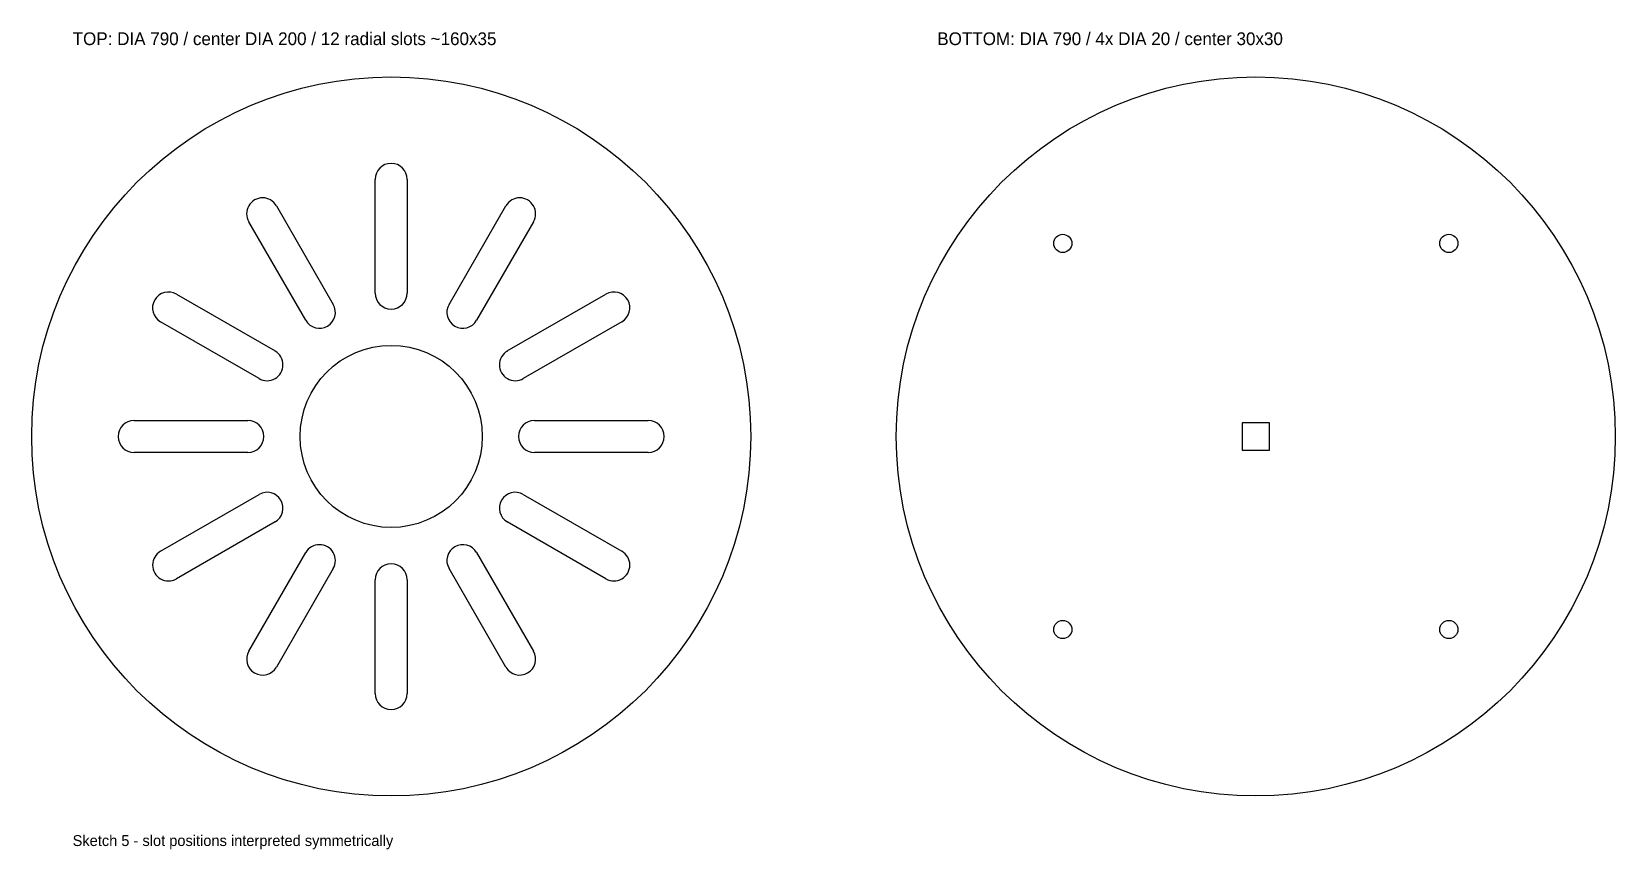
# Model space of a CAD drawing. Header units: millimetres. Extents: x -395 to 1345, y -454 to 445.
import ezdxf

# ---------------------------------------------------------------- set-up
doc = ezdxf.new("R2010")
doc.units = ezdxf.units.MM
for name, color, linetype in [('CUT', 7, 'Continuous'), ('NOTE', 7, 'Continuous'), ('PROFILE', 7, 'Continuous')]:
    doc.layers.add(name, color=color, linetype=linetype)

msp = doc.modelspace()

# ---------------------------------------------------------------- linework, layer by layer
at = {"layer": 'CUT'}
for p, q in [((-17.5, 157.5), (-17.5, 282.5)), ((17.5, 282.5), (17.5, 157.5)), ((-126.1, 253.4), (-63.6, 145.1)), ((63.6, 145.1), (126.1, 253.4)), ((-93.9, 127.6), (-156.4, 235.9)), ((156.4, 235.9), (93.9, 127.6)), ((-235.9, 156.4), (-127.6, 93.9)), ((127.6, 93.9), (235.9, 156.4)), ((-145.1, 63.6), (-253.4, 126.1)), ((253.4, 126.1), (145.1, 63.6)), ((-282.5, 17.5), (-157.5, 17.5)), ((157.5, 17.5), (282.5, 17.5)), ((-157.5, -17.5), (-282.5, -17.5)), ((282.5, -17.5), (157.5, -17.5)), ((-253.4, -126.1), (-145.1, -63.6)), ((145.1, -63.6), (253.4, -126.1)), ((-127.6, -93.9), (-235.9, -156.4)), ((235.9, -156.4), (127.6, -93.9)), ((-156.4, -235.9), (-93.9, -127.6)), ((93.9, -127.6), (156.4, -235.9)), ((-63.6, -145.1), (-126.1, -253.4)), ((126.1, -253.4), (63.6, -145.1)), ((-17.5, -282.5), (-17.5, -157.5)), ((17.5, -157.5), (17.5, -282.5))]:
    msp.add_line(p, q, dxfattribs=at)
msp.add_lwpolyline([(935, -15), (965, -15), (965, 15), (935, 15)], close=True, dxfattribs=at)
for centre, radius in [((737.9, 212.1), 10), ((1162.1, 212.1), 10), ((0, 0), 100), ((737.9, -212.1), 10), ((1162.1, -212.1), 10)]:
    msp.add_circle(centre, radius, dxfattribs=at)
for centre, start, end in [((0, 282.5), 0, 180), ((-141.3, 244.7), 30, 210), ((141.2, 244.7), -30, 150), ((-244.7, 141.2), 60, 240), ((0, 157.5), 180, 360), ((244.7, 141.2), -60, 120), ((-78.8, 136.4), 210, 390), ((78.7, 136.4), 150, 330), ((-136.4, 78.7), 240, 420), ((136.4, 78.7), 120, 300), ((-282.5, 0), 90, 270), ((-157.5, 0), 270, 450), ((157.5, 0), 90, 270), ((282.5, 0), -90, 90), ((-136.4, -78.8), 300, 480), ((136.4, -78.8), 420, 600), ((-78.8, -136.4), 330, 510), ((78.7, -136.4), 390, 570), ((-244.7, -141.3), 120, 300), ((244.7, -141.3), 240, 420), ((0, -157.5), 360, 540), ((-141.3, -244.7), 150, 330), ((141.2, -244.7), 210, 390), ((0, -282.5), 180, 360)]:
    msp.add_arc(centre, 17.5, start, end, dxfattribs=at)
at = {"layer": 'PROFILE'}
for centre in [(0, 0), (950, 0)]:
    msp.add_circle(centre, 395, dxfattribs=at)

# ---------------------------------------------------------------- texts
at = {"layer": 'NOTE'}
for s, height, p in [('TOP: DIA 790 / center DIA 200 / 12 radial slots ~160x35', 14, (-350, 430)), ('BOTTOM: DIA 790 / 4x DIA 20 / center 30x30', 14, (600, 430)), ('Sketch 5 - slot positions interpreted symmetrically', 12, (-350, -450))]:
    msp.add_text(s, height=height, dxfattribs=at).set_placement(p)

doc.saveas('drawing.dxf')
